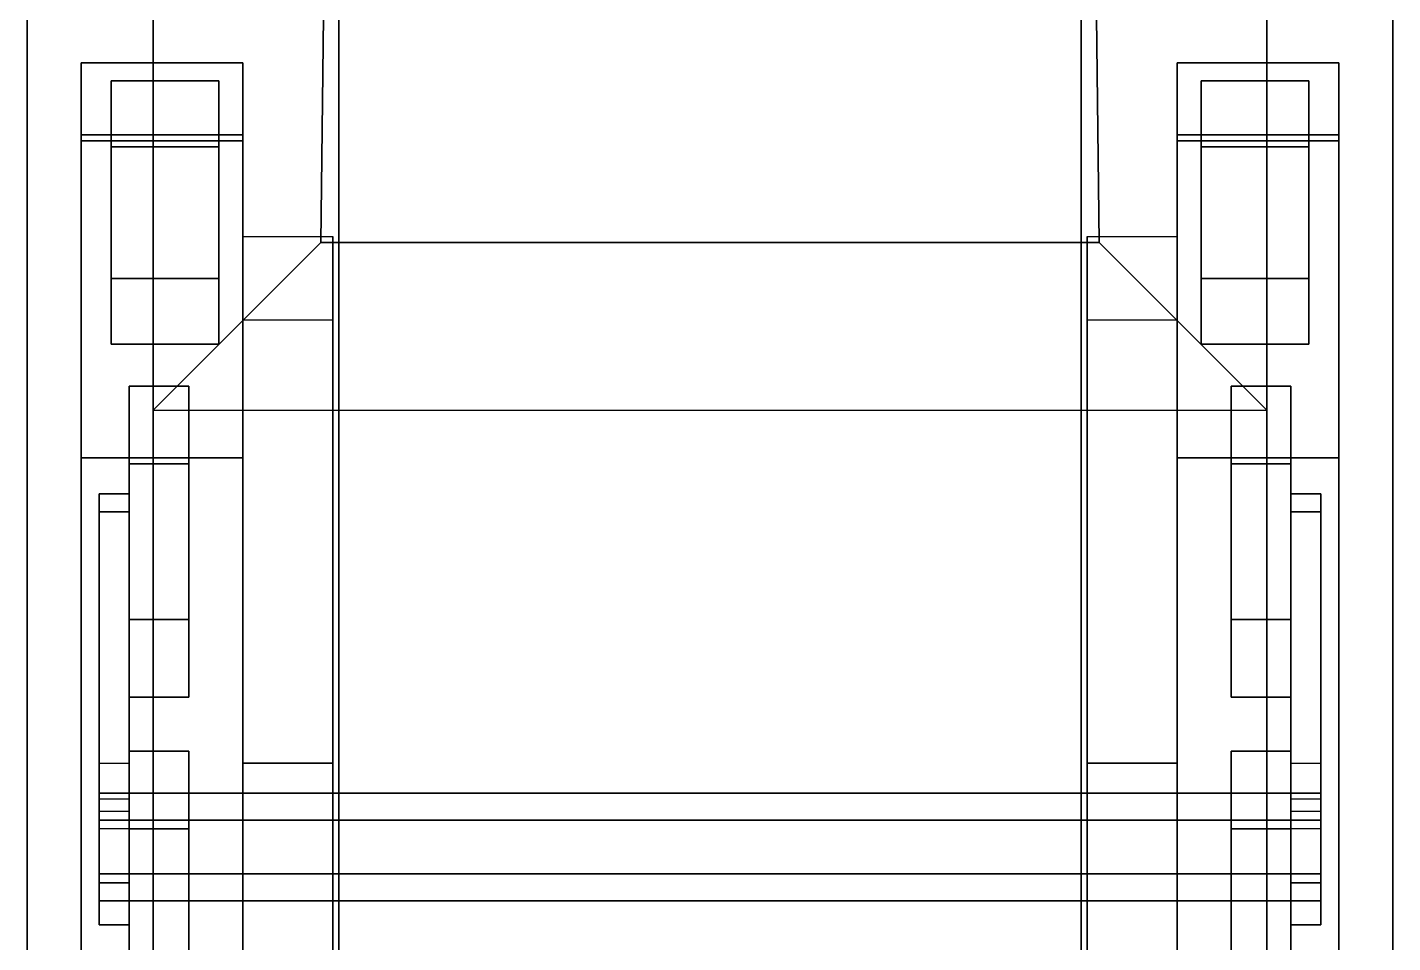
# Model space of a CAD drawing. Header units: millimetres. Extents: x -1.14 to 7, y -3.04 to 2.91.
# Drawn here: x -1.14 to 1.14, y -0.83 to 0.7 of the extents above; entities that cross this region are included whole.
import ezdxf

# ---------------------------------------------------------------- set-up
doc = ezdxf.new("R2010")
doc.units = ezdxf.units.MM
for name, color, linetype in [('bogie', 5, 'Continuous'), ('tracks', 6, 'Continuous'), ('wheels', 2, 'Continuous')]:
    doc.layers.add(name, color=color, linetype=linetype)

msp = doc.modelspace()

# ---------------------------------------------------------------- linework, layer by layer
for points in [[(-1.14, 1.19, 1.37), (-1.14, -2.45, 1.37), (-0.93, -2.24, 1.67), (-0.93, 1.19, 1.67)], [(-0.62, 1.19, 0.68), (-0.62, -2.93, 0.68), (-1.14, -2.45, 1.37), (-1.14, 1.19, 1.37)], [(-1.14, -2.76, 0.92), (-1.14, 1.19, 0.92), (-1.14, 1.19, 1.37), (-1.14, -2.45, 1.37)], [(-1.14, -2.45, 1.37), (-1.14, 1.19, 1.37), (-1.14, 1.19, 0.92), (-1.14, -2.76, 0.92)], [(-0.93, -2.24, 1.67), (0.93, -2.24, 1.67), (0.93, 1.19, 1.67), (-0.93, 1.19, 1.67)], [(-0.93, 1.19, 1.67), (-0.93, 0.06, 1.67), (-0.65, 0.34, 2.11), (-0.64, 1.19, 2.11)], [(-0.65, 0.34, 2.11), (0.65, 0.34, 2.11), (0.64, 1.19, 2.11), (-0.64, 1.19, 2.11)], [(0.62, 1.19, 0.68), (0.62, -2.93, 0.68), (-0.62, -2.93, 0.68), (-0.62, 1.19, 0.68)], [(1.14, 1.19, 1.37), (1.14, -2.45, 1.37), (0.62, -2.93, 0.68), (0.62, 1.19, 0.68)], [(0.64, 1.19, 2.11), (0.65, 0.34, 2.11), (0.93, 0.06, 1.67), (0.93, 1.19, 1.67)], [(0.93, 1.19, 1.67), (0.93, -2.24, 1.67), (1.14, -2.45, 1.37), (1.14, 1.19, 1.37)], [(1.14, -2.45, 1.37), (1.14, 1.19, 1.37), (1.14, 1.19, 0.92), (1.14, -2.76, 0.92)], [(1.14, -2.76, 0.92), (1.14, 1.19, 0.92), (1.14, 1.19, 1.37), (1.14, -2.45, 1.37)], [(-0.63, 0.35, 0.7), (-0.63, -0.53, 0.4), (-0.78, -0.53, 0.4), (-0.78, 0.35, 0.9)], [(-0.78, 0.35, 0.9), (-0.78, -0.53, 0.4), (-0.78, -0.53, 0.49), (-0.78, 0.21, 0.9)], [(-0.63, -0.53, 0.49), (-0.63, -0.53, 0.4), (-0.63, 0.35, 0.7), (-0.63, 0.21, 0.7)], [(0.63, 0.35, 0.7), (0.63, -0.53, 0.4), (0.63, -0.53, 0.49), (0.63, 0.21, 0.7)], [(0.78, 0.35, 0.91), (0.78, -0.53, 0.4), (0.63, -0.53, 0.4), (0.63, 0.35, 0.7)], [(0.78, -0.53, 0.49), (0.78, -0.53, 0.4), (0.78, 0.35, 0.91), (0.78, 0.21, 0.91)], [(-0.93, 0.06, 1.67), (0.93, 0.06, 1.67), (0.65, 0.34, 2.11), (-0.65, 0.34, 2.11)], [(-0.78, 0.21, 0.9), (-0.78, -0.53, 0.49), (-0.63, -0.53, 0.49), (-0.63, 0.21, 0.7)], [(0.63, 0.21, 0.7), (0.63, -0.53, 0.49), (0.78, -0.53, 0.49), (0.78, 0.21, 0.91)], [(-0.78, -0.53, 0.4), (-0.78, -1.96, 0.4), (-0.78, -1.96, 0.49), (-0.78, -0.53, 0.49)], [(-0.63, -0.53, 0.4), (-0.63, -1.96, 0.4), (-0.78, -1.96, 0.4), (-0.78, -0.53, 0.4)], [(-0.78, -0.53, 0.49), (-0.78, -1.96, 0.49), (-0.63, -1.96, 0.49), (-0.63, -0.53, 0.49)], [(-0.63, -1.96, 0.49), (-0.63, -1.96, 0.4), (-0.63, -0.53, 0.4), (-0.63, -0.53, 0.49)], [(0.63, -0.53, 0.49), (0.63, -1.96, 0.49), (0.78, -1.96, 0.49), (0.78, -0.53, 0.49)], [(0.63, -0.53, 0.4), (0.63, -1.96, 0.4), (0.63, -1.96, 0.49), (0.63, -0.53, 0.49)], [(0.78, -0.53, 0.4), (0.78, -1.96, 0.4), (0.63, -1.96, 0.4), (0.63, -0.53, 0.4)], [(0.78, -1.96, 0.49), (0.78, -1.96, 0.4), (0.78, -0.53, 0.4), (0.78, -0.53, 0.49)]]:
    msp.add_3dface(points)
at = {"layer": 'bogie'}
for points in [[(-0.97, -0.08, 0.39), (-0.97, -0.11, 0.32), (-1.02, -0.11, 0.32), (-1.02, -0.08, 0.39)], [(-1.02, -0.11, 0.32), (-1.02, -0.64, 0.56), (-1.02, -0.61, 0.63), (-1.02, -0.08, 0.39)], [(-1.02, -0.08, 0.39), (-1.02, -0.61, 0.63), (-0.97, -0.61, 0.63), (-0.97, -0.08, 0.39)], [(-0.97, -0.61, 0.63), (-0.97, -0.64, 0.56), (-0.97, -0.11, 0.32), (-0.97, -0.08, 0.39)], [(0.97, -0.08, 0.39), (0.97, -0.61, 0.63), (1.02, -0.61, 0.63), (1.02, -0.08, 0.39)], [(1.02, -0.08, 0.39), (1.02, -0.11, 0.32), (0.97, -0.11, 0.32), (0.97, -0.08, 0.39)], [(0.97, -0.11, 0.32), (0.97, -0.64, 0.56), (0.97, -0.61, 0.63), (0.97, -0.08, 0.39)], [(1.02, -0.61, 0.63), (1.02, -0.64, 0.56), (1.02, -0.11, 0.32), (1.02, -0.08, 0.39)], [(-0.97, -0.11, 0.32), (-0.97, -0.64, 0.56), (-1.02, -0.64, 0.56), (-1.02, -0.11, 0.32)], [(1.02, -0.11, 0.32), (1.02, -0.64, 0.56), (0.97, -0.64, 0.56), (0.97, -0.11, 0.32)], [(-1.02, -0.73, 0.22), (-1.02, -0.8, 0.27), (-1.02, -0.59, 0.54), (-1.02, -0.53, 0.51)], [(-0.97, -0.53, 0.51), (-0.97, -0.73, 0.22), (-1.02, -0.73, 0.22), (-1.02, -0.53, 0.51)], [(-0.97, -0.59, 0.54), (-0.97, -0.8, 0.27), (-0.97, -0.73, 0.22), (-0.97, -0.53, 0.51)], [(1.02, -0.53, 0.51), (1.02, -0.73, 0.22), (0.97, -0.73, 0.22), (0.97, -0.53, 0.51)], [(0.97, -0.73, 0.22), (0.97, -0.8, 0.27), (0.97, -0.59, 0.54), (0.97, -0.53, 0.51)], [(1.02, -0.59, 0.54), (1.02, -0.8, 0.27), (1.02, -0.73, 0.22), (1.02, -0.53, 0.51)], [(1.02, -0.625, 0.7179), (1.02, -0.58, 0.64), (-1.02, -0.58, 0.64), (-1.02, -0.625, 0.7179)], [(1.02, -0.58, 0.64), (1.02, -0.625, 0.5621), (-1.02, -0.625, 0.5621), (-1.02, -0.58, 0.64)], [(-1.02, -0.715, 0.7179), (-1.02, -0.625, 0.7179), (-1.02, -0.58, 0.64), (-1.02, -0.76, 0.64)], [(-1.02, -0.76, 0.64), (-1.02, -0.58, 0.64), (-1.02, -0.625, 0.5621), (-1.02, -0.715, 0.5621)], [(-1.02, -0.59, 0.54), (-1.02, -0.8, 0.27), (-0.97, -0.8, 0.27), (-0.97, -0.59, 0.54)], [(0.97, -0.59, 0.54), (0.97, -0.8, 0.27), (1.02, -0.8, 0.27), (1.02, -0.59, 0.54)], [(1.02, -0.76, 0.64), (1.02, -0.58, 0.64), (1.02, -0.625, 0.7179), (1.02, -0.715, 0.7179)], [(1.02, -0.715, 0.5621), (1.02, -0.625, 0.5621), (1.02, -0.58, 0.64), (1.02, -0.76, 0.64)], [(1.02, -0.715, 0.7179), (1.02, -0.625, 0.7179), (-1.02, -0.625, 0.7179), (-1.02, -0.715, 0.7179)], [(1.02, -0.625, 0.5621), (1.02, -0.715, 0.5621), (-1.02, -0.715, 0.5621), (-1.02, -0.625, 0.5621)], [(1.02, -0.76, 0.64), (1.02, -0.715, 0.7179), (-1.02, -0.715, 0.7179), (-1.02, -0.76, 0.64)], [(1.02, -0.715, 0.5621), (1.02, -0.76, 0.64), (-1.02, -0.76, 0.64), (-1.02, -0.715, 0.5621)], [(-0.97, -0.73, 0.22), (-0.97, -0.8, 0.27), (-1.02, -0.8, 0.27), (-1.02, -0.73, 0.22)], [(1.02, -0.73, 0.22), (1.02, -0.8, 0.27), (0.97, -0.8, 0.27), (0.97, -0.73, 0.22)]]:
    msp.add_3dface(points, dxfattribs=at)
at = {"layer": 'tracks'}
for points in [[(-1.05, 0.52, 0.3), (-1.05, 0.64, 0.52), (-0.78, 0.64, 0.52), (-0.78, 0.52, 0.3)], [(-0.78, 0.52, 0.3), (-0.78, 0.64, 0.52), (-1.05, 0.64, 0.52), (-1.05, 0.52, 0.3)], [(-0.78, 0.64, 0.52), (-0.78, 0.51, 0.74), (-1.05, 0.51, 0.74), (-1.05, 0.64, 0.52)], [(-1.05, 0.64, 0.52), (-1.05, 0.51, 0.74), (-0.78, 0.51, 0.74), (-0.78, 0.64, 0.52)], [(0.78, 0.64, 0.52), (0.78, 0.51, 0.74), (1.05, 0.51, 0.74), (1.05, 0.64, 0.52)], [(1.05, 0.64, 0.52), (1.05, 0.51, 0.74), (0.78, 0.51, 0.74), (0.78, 0.64, 0.52)], [(1.05, 0.52, 0.3), (1.05, 0.64, 0.52), (0.78, 0.64, 0.52), (0.78, 0.52, 0.3)], [(0.78, 0.52, 0.3), (0.78, 0.64, 0.52), (1.05, 0.64, 0.52), (1.05, 0.52, 0.3)], [(-0.78, -0.02), (-0.78, 0.52, 0.3), (-1.05, 0.52, 0.3), (-1.05, -0.02)], [(-1.05, -0.02), (-1.05, 0.52, 0.3), (-0.78, 0.52, 0.3), (-0.78, -0.02)], [(-1.05, -2.76, 0.74), (-1.05, 0.51, 0.74), (-0.78, 0.51, 0.74), (-0.78, -2.76, 0.74)], [(-0.78, -2.76, 0.74), (-0.78, 0.51, 0.74), (-1.05, 0.51, 0.74), (-1.05, -2.76, 0.74)], [(0.78, -0.02), (0.78, 0.52, 0.3), (1.05, 0.52, 0.3), (1.05, -0.02)], [(1.05, -0.02), (1.05, 0.52, 0.3), (0.78, 0.52, 0.3), (0.78, -0.02)], [(1.05, -2.76, 0.74), (1.05, 0.51, 0.74), (0.78, 0.51, 0.74), (0.78, -2.76, 0.74)], [(0.78, -2.76, 0.74), (0.78, 0.51, 0.74), (1.05, 0.51, 0.74), (1.05, -2.76, 0.74)], [(-1.05, -0.02), (-1.05, -2.1), (-0.78, -2.1), (-0.78, -0.02)], [(-0.78, -0.02), (-0.78, -2.1), (-1.05, -2.1), (-1.05, -0.02)], [(1.05, -0.02), (1.05, -2.1), (0.78, -2.1), (0.78, -0.02)], [(0.78, -0.02), (0.78, -2.1), (1.05, -2.1), (1.05, -0.02)]]:
    msp.add_3dface(points, dxfattribs=at)
at = {"layer": 'wheels'}
for points in [[(-0.82, 0.5, 0.7105), (-0.82, 0.61, 0.52), (-1, 0.61, 0.52), (-1, 0.5, 0.7105)], [(-0.82, 0.61, 0.52), (-0.82, 0.5, 0.3295), (-1, 0.5, 0.3295), (-1, 0.61, 0.52)], [(-1, 0.28, 0.7105), (-1, 0.5, 0.7105), (-1, 0.61, 0.52), (-1, 0.17, 0.52)], [(-1, 0.17, 0.52), (-1, 0.61, 0.52), (-1, 0.5, 0.3295), (-1, 0.28, 0.3295)], [(-0.82, 0.28, 0.7105), (-0.82, 0.5, 0.3295), (-0.82, 0.61, 0.52), (-0.82, 0.5, 0.7105)], [(1, 0.61, 0.52), (1, 0.5, 0.3295), (0.82, 0.5, 0.3295), (0.82, 0.61, 0.52)], [(0.82, 0.17, 0.52), (0.82, 0.61, 0.52), (0.82, 0.5, 0.3295), (0.82, 0.28, 0.3295)], [(1, 0.5, 0.7105), (1, 0.61, 0.52), (0.82, 0.61, 0.52), (0.82, 0.5, 0.7105)], [(0.82, 0.28, 0.7105), (0.82, 0.5, 0.7105), (0.82, 0.61, 0.52), (0.82, 0.17, 0.52)], [(1, 0.28, 0.7105), (1, 0.5, 0.3295), (1, 0.61, 0.52), (1, 0.5, 0.7105)], [(-0.82, 0.28, 0.7105), (-0.82, 0.5, 0.7105), (-1, 0.5, 0.7105), (-1, 0.28, 0.7105)], [(-0.82, 0.5, 0.3295), (-0.82, 0.28, 0.3295), (-1, 0.28, 0.3295), (-1, 0.5, 0.3295)], [(-0.82, 0.17, 0.52), (-0.82, 0.28, 0.3295), (-0.82, 0.5, 0.3295), (-0.82, 0.28, 0.7105)], [(1, 0.5, 0.3295), (1, 0.28, 0.3295), (0.82, 0.28, 0.3295), (0.82, 0.5, 0.3295)], [(1, 0.28, 0.7105), (1, 0.5, 0.7105), (0.82, 0.5, 0.7105), (0.82, 0.28, 0.7105)], [(1, 0.17, 0.52), (1, 0.28, 0.3295), (1, 0.5, 0.3295), (1, 0.28, 0.7105)], [(-0.82, 0.17, 0.52), (-0.82, 0.28, 0.7105), (-1, 0.28, 0.7105), (-1, 0.17, 0.52)], [(-0.82, 0.28, 0.3295), (-0.82, 0.17, 0.52), (-1, 0.17, 0.52), (-1, 0.28, 0.3295)], [(1, 0.28, 0.3295), (1, 0.17, 0.52), (0.82, 0.17, 0.52), (0.82, 0.28, 0.3295)], [(1, 0.17, 0.52), (1, 0.28, 0.7105), (0.82, 0.28, 0.7105), (0.82, 0.17, 0.52)], [(-0.87, -0.03, 0.5052), (-0.87, 0.1, 0.28), (-0.97, 0.1, 0.28), (-0.97, -0.03, 0.5052)], [(-0.87, 0.1, 0.28), (-0.87, -0.03, 0.0548), (-0.97, -0.03, 0.0548), (-0.97, 0.1, 0.28)], [(-0.97, -0.29, 0.5052), (-0.97, -0.03, 0.5052), (-0.97, 0.1, 0.28), (-0.97, -0.42, 0.28)], [(-0.97, -0.42, 0.28), (-0.97, 0.1, 0.28), (-0.97, -0.03, 0.0548), (-0.97, -0.29, 0.0548)], [(-0.87, -0.03, 0.0548), (-0.87, 0.1, 0.28), (-0.87, -0.03, 0.5052), (-0.87, -0.29, 0.5052)], [(0.97, 0.1, 0.28), (0.97, -0.03, 0.0548), (0.87, -0.03, 0.0548), (0.87, 0.1, 0.28)], [(0.87, -0.42, 0.28), (0.87, 0.1, 0.28), (0.87, -0.03, 0.0548), (0.87, -0.29, 0.0548)], [(0.97, -0.03, 0.5052), (0.97, 0.1, 0.28), (0.87, 0.1, 0.28), (0.87, -0.03, 0.5052)], [(0.87, -0.29, 0.5052), (0.87, -0.03, 0.5052), (0.87, 0.1, 0.28), (0.87, -0.42, 0.28)], [(0.97, -0.03, 0.0548), (0.97, 0.1, 0.28), (0.97, -0.03, 0.5052), (0.97, -0.29, 0.5052)], [(-0.87, -0.29, 0.5052), (-0.87, -0.03, 0.5052), (-0.97, -0.03, 0.5052), (-0.97, -0.29, 0.5052)], [(-0.87, -0.03, 0.0548), (-0.87, -0.29, 0.0548), (-0.97, -0.29, 0.0548), (-0.97, -0.03, 0.0548)], [(-0.87, -0.29, 0.0548), (-0.87, -0.03, 0.0548), (-0.87, -0.29, 0.5052), (-0.87, -0.42, 0.28)], [(0.97, -0.03, 0.0548), (0.97, -0.29, 0.0548), (0.87, -0.29, 0.0548), (0.87, -0.03, 0.0548)], [(0.97, -0.29, 0.5052), (0.97, -0.03, 0.5052), (0.87, -0.03, 0.5052), (0.87, -0.29, 0.5052)], [(0.97, -0.29, 0.0548), (0.97, -0.03, 0.0548), (0.97, -0.29, 0.5052), (0.97, -0.42, 0.28)], [(-0.87, -0.42, 0.28), (-0.87, -0.29, 0.5052), (-0.97, -0.29, 0.5052), (-0.97, -0.42, 0.28)], [(-0.87, -0.29, 0.0548), (-0.87, -0.42, 0.28), (-0.97, -0.42, 0.28), (-0.97, -0.29, 0.0548)], [(0.97, -0.29, 0.0548), (0.97, -0.42, 0.28), (0.87, -0.42, 0.28), (0.87, -0.29, 0.0548)], [(0.97, -0.42, 0.28), (0.97, -0.29, 0.5052), (0.87, -0.29, 0.5052), (0.87, -0.42, 0.28)], [(-0.87, -0.51, 0.28), (-0.87, -0.64, 0.0548), (-0.97, -0.64, 0.0548), (-0.97, -0.51, 0.28)], [(-0.97, -1.03, 0.28), (-0.97, -0.51, 0.28), (-0.97, -0.64, 0.0548), (-0.97, -0.9, 0.0548)], [(-0.87, -0.64, 0.5052), (-0.87, -0.51, 0.28), (-0.97, -0.51, 0.28), (-0.97, -0.64, 0.5052)], [(-0.97, -0.9, 0.5052), (-0.97, -0.64, 0.5052), (-0.97, -0.51, 0.28), (-0.97, -1.03, 0.28)], [(-0.87, -0.64, 0.0548), (-0.87, -0.51, 0.28), (-0.87, -0.64, 0.5052), (-0.87, -0.9, 0.5052)], [(0.87, -1.03, 0.28), (0.87, -0.51, 0.28), (0.87, -0.64, 0.0548), (0.87, -0.9, 0.0548)], [(0.97, -0.51, 0.28), (0.97, -0.64, 0.0548), (0.87, -0.64, 0.0548), (0.87, -0.51, 0.28)], [(0.87, -0.9, 0.5052), (0.87, -0.64, 0.5052), (0.87, -0.51, 0.28), (0.87, -1.03, 0.28)], [(0.97, -0.64, 0.5052), (0.97, -0.51, 0.28), (0.87, -0.51, 0.28), (0.87, -0.64, 0.5052)], [(0.97, -0.64, 0.0548), (0.97, -0.51, 0.28), (0.97, -0.64, 0.5052), (0.97, -0.9, 0.5052)], [(-0.87, -0.64, 0.0548), (-0.87, -0.9, 0.0548), (-0.97, -0.9, 0.0548), (-0.97, -0.64, 0.0548)], [(-0.87, -0.9, 0.5052), (-0.87, -0.64, 0.5052), (-0.97, -0.64, 0.5052), (-0.97, -0.9, 0.5052)], [(-0.87, -0.9, 0.0548), (-0.87, -0.64, 0.0548), (-0.87, -0.9, 0.5052), (-0.87, -1.03, 0.28)], [(0.97, -0.64, 0.0548), (0.97, -0.9, 0.0548), (0.87, -0.9, 0.0548), (0.87, -0.64, 0.0548)], [(0.97, -0.9, 0.5052), (0.97, -0.64, 0.5052), (0.87, -0.64, 0.5052), (0.87, -0.9, 0.5052)], [(0.97, -0.9, 0.0548), (0.97, -0.64, 0.0548), (0.97, -0.9, 0.5052), (0.97, -1.03, 0.28)]]:
    msp.add_3dface(points, dxfattribs=at)

doc.saveas('drawing.dxf')
